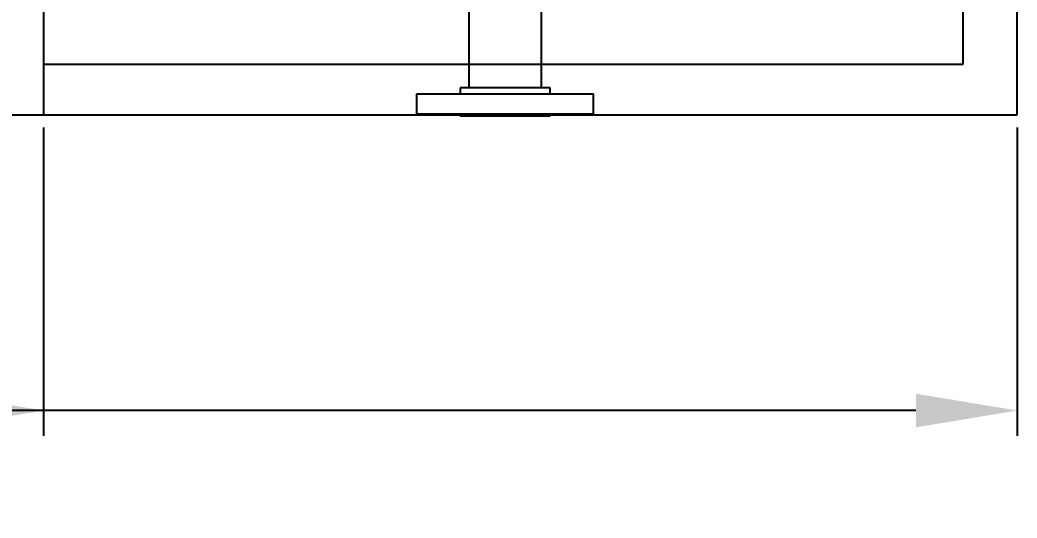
# Model space of a CAD drawing. Header units: inches. Extents: x 2163 to 2605, y 1222 to 1501.
# Drawn here: x 2515.51 to 2554.94, y 1402.46 to 1422.15 of the extents above; entities that cross this region are included whole.
import ezdxf

# ---------------------------------------------------------------- set-up
doc = ezdxf.new("R2010")
doc.units = ezdxf.units.IN
doc.header["$MEASUREMENT"] = 0
doc.header["$PDSIZE"] = -1
doc.layers.add('WATANK', color=7, linetype='Continuous')
doc.layers.add('WNOTANK', color=7, linetype='Continuous')
doc.dimstyles.new('General Dimension', dxfattribs={"dimtxt": 3.5, "dimasz": 4, "dimexe": 1, "dimexo": 0.5, "dimgap": 0.09, "dimtad": 0, "dimtih": 1, "dimtoh": 1, "dimdec": 3, "dimzin": 0, "dimdsep": 46, "dimlunit": 5, "dimtxsty": 'Standard', "dimcen": 0.09, "dimadec": 0, "dimazin": 0, "dimtfac": 1, "dimtdec": 3, "dimtofl": 0, "dimtmove": 0, "dimatfit": 3, "dimfxl": 1, "dimtolj": 1, "dimtzin": 0, "dimarcsym": 0})

# ---------------------------------------------------------------- blocks, each defined once
blk = doc.blocks.new('*D40')
at = {"layer": 'Defpoints', "color": 0, "linetype": 'Continuous'}
for p in [(2397.567, 1418.398), (2516.442, 1418.398), (2516.442, 1406.71)]:
    blk.add_point(p, dxfattribs=at)
at = {"layer": 'WNOTANK', "color": 0, "linetype": 'Continuous', "lineweight": -2}
for p, q in [((2397.567, 1417.898), (2397.567, 1405.71)), ((2516.442, 1417.898), (2516.442, 1405.71)), ((2401.567, 1406.71), (2451.664, 1406.71)), ((2512.442, 1406.71), (2462.344, 1406.71))]:
    blk.add_line(p, q, dxfattribs=at)
at = {"layer": 'WNOTANK', "color": 0, "linetype": 'Continuous'}
for points in [[(2401.567, 1407.377), (2401.567, 1406.044), (2397.567, 1406.71)], [(2512.442, 1407.377), (2512.442, 1406.044), (2516.442, 1406.71)]]:
    blk.add_solid(points, dxfattribs=at)
at = {"layer": 'WNOTANK', "color": 0, "linetype": 'Continuous', "insert": (2457.004, 1406.71), "char_height": 3.5, "attachment_point": 5}
blk.add_mtext('\\A1;118{\\H1x;\\S7/8;}', dxfattribs=at)
blk = doc.blocks.new('*D41')
at = {"layer": 'Defpoints', "color": 0, "linetype": 'Continuous'}
for p in [(2397.567, 1418.398), (2554.942, 1418.398), (2554.942, 1406.71)]:
    blk.add_point(p, dxfattribs=at)
at = {"layer": 'WATANK', "color": 0, "linetype": 'Continuous', "lineweight": -2}
for p, q in [((2397.567, 1417.898), (2397.567, 1405.71)), ((2554.942, 1417.898), (2554.942, 1405.71)), ((2401.567, 1406.71), (2470.331, 1406.71)), ((2550.942, 1406.71), (2482.178, 1406.71))]:
    blk.add_line(p, q, dxfattribs=at)
at = {"layer": 'WATANK', "color": 0, "linetype": 'Continuous'}
for points in [[(2401.567, 1407.377), (2401.567, 1406.044), (2397.567, 1406.71)], [(2550.942, 1407.377), (2550.942, 1406.044), (2554.942, 1406.71)]]:
    blk.add_solid(points, dxfattribs=at)
at = {"layer": 'WATANK', "color": 0, "linetype": 'Continuous', "insert": (2476.254, 1406.71), "char_height": 3.5, "attachment_point": 5}
blk.add_mtext('\\A1;157{\\H1x;\\S3/8;}', dxfattribs=at)

msp = doc.modelspace()

# ---------------------------------------------------------------- linework, layer by layer
at = {"color": 0, "linetype": 'Continuous'}
for p in [(2516.4418, 1447.5423), (2516.4418, 1447.5423), (2397.5668, 1418.3977), (2397.5668, 1418.3977)]:
    msp.add_line(p, (2516.4418, 1418.3977), dxfattribs=at)
at = {"layer": 'WATANK', "color": 0, "linetype": 'Continuous'}
for p, q in [((2554.9418, 1418.3977), (2554.9418, 1462.5227)), ((2554.9418, 1418.3977), (2554.9418, 1462.5227)), ((2552.8168, 1420.3977), (2552.8168, 1460.5227)), ((2552.8168, 1420.3977), (2552.8168, 1460.5227)), ((2516.4418, 1420.3977), (2552.8168, 1420.3977)), ((2516.4418, 1420.3977), (2552.8168, 1420.3977)), ((2536.4768, 1419.4602), (2532.9168, 1419.4602)), ((2536.4768, 1419.4602), (2532.9168, 1419.4602)), ((2531.1968, 1419.2202), (2538.1968, 1419.2202)), ((2531.1968, 1419.2202), (2538.1968, 1419.2202)), ((2516.4418, 1418.3977), (2554.9418, 1418.3977)), ((2516.4418, 1418.3977), (2554.9418, 1418.3977)), ((2538.1968, 1418.4202), (2531.1968, 1418.4202)), ((2538.1968, 1418.4202), (2531.1968, 1418.4202)), ((2536.4768, 1418.3402), (2532.9168, 1418.3402)), ((2536.4768, 1418.3402), (2532.9168, 1418.3402))]:
    msp.add_line(p, q, dxfattribs=at)
for points in [[(2533.2593, 1422.5177), (2533.2593, 1419.4602)], [(2533.2593, 1422.5177), (2533.2593, 1419.4602)], [(2536.1343, 1419.4602), (2536.1343, 1422.5177)], [(2536.1343, 1419.4602), (2536.1343, 1422.5177)], [(2532.9168, 1419.4602), (2532.9168, 1419.2202)], [(2532.9168, 1419.4602), (2532.9168, 1419.2202)], [(2536.4768, 1419.2202), (2536.4768, 1419.4602)], [(2536.4768, 1419.2202), (2536.4768, 1419.4602)], [(2531.1968, 1419.2202), (2531.1968, 1418.4202)], [(2531.1968, 1419.2202), (2531.1968, 1418.4202)], [(2538.1968, 1418.4202), (2538.1968, 1419.2202)], [(2538.1968, 1418.4202), (2538.1968, 1419.2202)], [(2532.9168, 1418.4202), (2532.9168, 1418.3402)], [(2532.9168, 1418.4202), (2532.9168, 1418.3402)], [(2536.4768, 1418.3402), (2536.4768, 1418.4202)], [(2536.4768, 1418.3402), (2536.4768, 1418.4202)]]:
    msp.add_open_spline(points, degree=1, dxfattribs=at)

# ---------------------------------------------------------------- dimensions: what is measured, and where the dimension line sits
dim = msp.add_linear_dim(base=(2554.9418, 1406.7104), p1=(2397.5668, 1418.3977), p2=(2554.9418, 1418.3977), dimstyle='General Dimension', dxfattribs=at)
dim.commit()
dim.dimension.update_dxf_attribs({"geometry": '*D41', "text_midpoint": (2476.2543, 1406.7104), "dimtype": 160})
at = {"layer": 'WNOTANK', "color": 0, "linetype": 'Continuous'}
dim = msp.add_linear_dim(base=(2516.4418, 1406.7104), p1=(2397.5668, 1418.3977), p2=(2516.4418, 1418.3977), dimstyle='General Dimension', dxfattribs=at)
dim.commit()
dim.dimension.update_dxf_attribs({"geometry": '*D40', "text_midpoint": (2457.0043, 1406.7104)})

doc.saveas('drawing.dxf')
